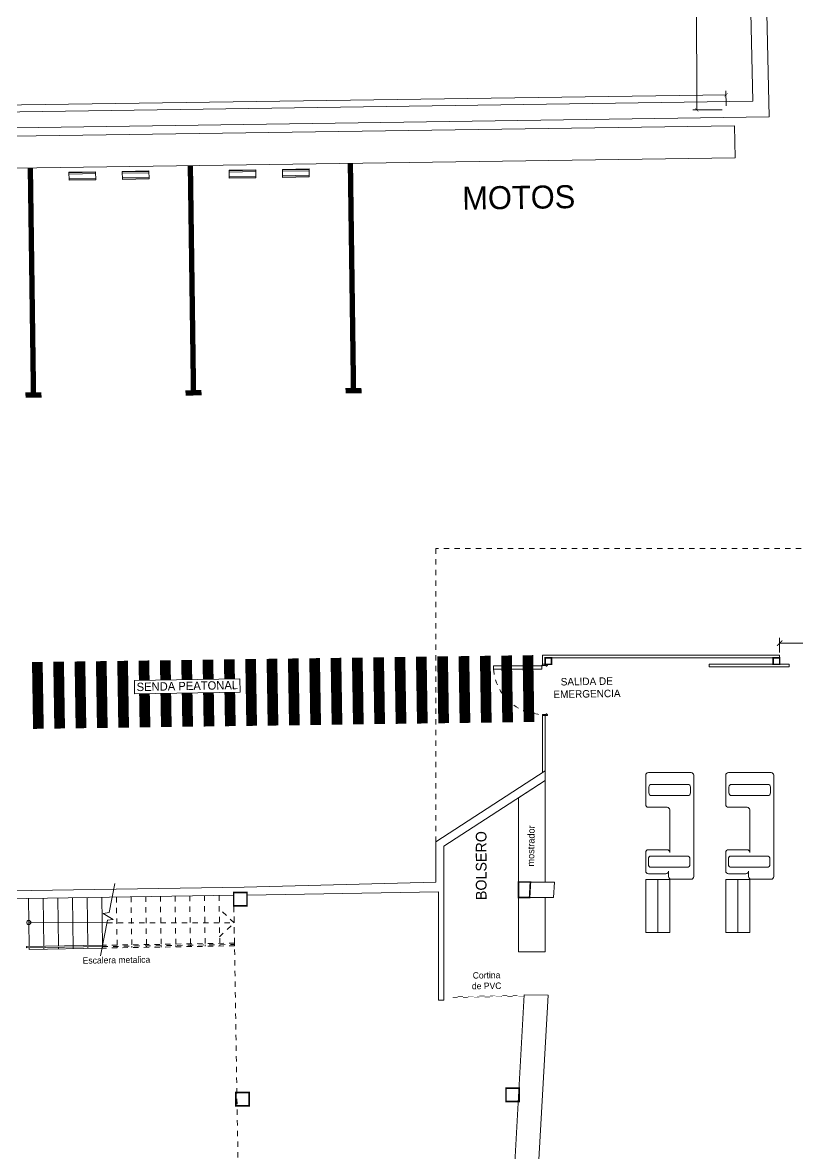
# Model space of a CAD drawing. Header units: inches. Extents: x 39 to 176, y 91 to 193.
# Drawn here: x 73.87 to 88.39, y 134.3 to 155.49 of the extents above; entities that cross this region are included whole.
import ezdxf

# ---------------------------------------------------------------- set-up
doc = ezdxf.new("R2010")
doc.units = ezdxf.units.IN
doc.header["$MEASUREMENT"] = 0
doc.linetypes.add('DASHED2', pattern=[0.375, 0.25, -0.125])
for name, color, linetype, lineweight in [('00.EE. Hach Gris Oscuro 0.09', 252, 'Continuous', 9), ('00.EE. Muebles 0.05', 6, 'Continuous', 5), ('00.EE. Proyecciones 0.09', 24, 'DASHED2', 9), ('000.mARQ. Hach Gris Oscur. 0.05', 252, 'Continuous', 5)]:
    doc.layers.add(name, color=color, linetype=linetype, lineweight=lineweight)
doc.styles.add('1_100', font='', dxfattribs={"height": 0.15})
doc.styles.add('1_500', font='', dxfattribs={"height": 1})
doc.styles.add('1_75', font='', dxfattribs={"height": 0.15})
doc.styles.get('1_100').set_extended_font_data('Arial Unicode MS')
doc.styles.get('1_500').set_extended_font_data('Arial Unicode MS')
doc.styles.get('1_75').set_extended_font_data('Arial Unicode MS')
doc.dimstyles.new('1_100', dxfattribs={"dimtxt": 0.2, "dimasz": 0.1, "dimexe": 0.1, "dimexo": 0.1, "dimgap": 0.1, "dimtad": 0, "dimzin": 0, "dimdsep": 46, "dimtxsty": '1_100', "dimblk": 'ARCHTICK', "dimcen": 0.1, "dimadec": 0, "dimazin": 0, "dimtfac": 1, "dimtix": 1, "dimtmove": 2, "dimatfit": 3, "dimldrblk": 'OBLIQUE', "dimfxl": 1, "dimtolj": 1, "dimtzin": 0, "dimarcsym": 0})
doc.dimstyles.new('1_75', dxfattribs={"dimtxt": 0.15, "dimasz": 0.06, "dimexe": 0.075, "dimexo": 0.075, "dimgap": 0.075, "dimtad": 0, "dimzin": 0, "dimdsep": 46, "dimtxsty": '1_75', "dimblk": 'ARCHTICK', "dimcen": 0.075, "dimaunit": 1, "dimadec": 5, "dimazin": 0, "dimtfac": 1, "dimtix": 1, "dimtmove": 2, "dimatfit": 3, "dimfxl": 1, "dimtolj": 1, "dimtzin": 0, "dimarcsym": 0})

# ---------------------------------------------------------------- blocks, each defined once
blk = doc.blocks.new('Check Out')
for p, q in [((636.2605426371119, -140.2825866367425), (634.3605426371121, -140.2825866367425)), ((634.310542637112, -140.3325866367427), (634.3105426371119, -141.1325866367426)), ((636.3105426371119, -140.7025866367424), (636.310542637112, -140.3325866367425)), ((635.0105426371116, -140.7325866367426), (635.8055426371119, -140.7325866367428)), ((634.960542637112, -141.1325866367426), (634.960542637112, -140.7825866367427)), ((635.7555426371121, -141.1325866367429), (635.7555426371118, -140.7825866367427)), ((636.1555426371116, -140.7525866367425), (636.2605426371118, -140.7525866367423)), ((636.2055426371119, -140.8025866367427), (636.2055426371119, -141.1325866367426)), ((634.360542637112, -141.1825866367426), (634.9105426371118, -141.1825866367428)), ((636.1555426371116, -141.1825866367428), (635.8055426371118, -141.1825866367428))]:
    blk.add_line(p, q)
for points in [[(634.5805426371119, -141.1225866367424), (634.690542637112, -141.1225866367427, 0.4142135623730951), (634.7405426371117, -141.0725866367427), (634.7405426371117, -140.3925866367424, 0.4142135623730951), (634.6905426371121, -140.3425866367429), (634.580542637112, -140.3425866367427, 0.4142135623730951), (634.5305426371121, -140.3925866367424), (634.5305426371123, -141.0725866367427, 0.4142135623730951)], [(635.9255426371121, -141.1325866367429), (636.0355426371118, -141.1325866367429, 0.4142135623730951), (636.0855426371121, -141.0825866367427), (636.0855426371121, -140.4025866367424, 0.4142135623730951), (636.0355426371118, -140.3525866367427), (635.9255426371121, -140.3525866367427, 0.4142135623730951), (635.875542637112, -140.4025866367424), (635.8755426371121, -141.0825866367427, 0.4142135623730951)]]:
    blk.add_lwpolyline(points, format="xyb", close=True)
for points in [[(637.3105426371125, -140.7325866367432), (636.3155426371108, -140.7325866367441), (636.315542637111, -140.9575866367441), (637.3105426371126, -140.9575866367431)], [(637.3105426371127, -141.1825866367433), (636.315542637111, -141.1825866367426), (636.3155426371109, -140.9575866367427), (637.3105426371126, -140.9575866367431)]]:
    blk.add_lwpolyline(points, close=True)
for centre, radius, start, end in [((634.360542637112, -140.3325866367425), 0.05, 90, 180), ((636.2605426371119, -140.3325866367425), 0.0499999999999545, 0, 90.00000000006513), ((635.0105426371122, -140.7825866367427), 0.0500000000000682, 90.00000000006513, 180), ((635.8055426371116, -140.782586636743), 0.05, 90, 180), ((636.2605426371119, -140.7025866367424), 0.0500000000000114, 269.9999999999349, 0), ((636.1555426371115, -140.8025866367427), 0.0500000000000114, 0, 90.00000000006513), ((634.3605426371114, -141.1325866367426), 0.0499999999999545, 180, 270.0000000000651), ((634.9105426371118, -141.1325866367429), 0.0500000000000114, 270, 0), ((635.8055426371118, -141.1325866367429), 0.0500000000000114, 180, 270.0000000000651), ((636.1555426371115, -141.1325866367429), 0.0499999999999545, 269.9999999999349, 0)]:
    blk.add_arc(centre, radius, start, end)
blk = doc.blocks.new('TOPES')
for p, q in [((-0.1933713887387967, 0.75), (-0.1933713887387967, 0.25)), ((-0.1680758637494364, 0.75), (-0.1680758637494364, 0.25)), ((-0.0840551547269115, 0.75), (-0.0840551547269115, 0.25)), ((-0.05875962973755122, 0.75), (-0.05875962973755122, 0.25)), ((-0.1933713887387967, -0.75), (-0.1933713887387967, -0.25)), ((-0.1680758637494364, -0.75), (-0.1680758637494364, -0.25)), ((-0.0840551547269115, -0.75), (-0.0840551547269115, -0.25)), ((-0.05875962973755122, -0.75), (-0.05875962973755122, -0.25))]:
    blk.add_line(p, q)
for points in [[(-0.2010655092381057, 0.75), (-0.05106550923801478, 0.7499999999990905), (-0.05106550923801478, 0.2499999999990905), (-0.2010655092381057, 0.25)], [(-0.2010655092381057, -0.75), (-0.05106550923801478, -0.7500000000009095), (-0.05106550923801478, -0.2500000000009095), (-0.2010655092381057, -0.25)]]:
    blk.add_lwpolyline(points, close=True)
blk = doc.blocks.new('_ArchTick')
at = {"color": 0, "linetype": 'ByBlock', "const_width": 0.15}
blk.add_lwpolyline([(-0.5, -0.5), (0.5, 0.5)], dxfattribs=at)
blk = doc.blocks.new('*D80')
at = {"layer": '000.mARQ. Hach Gris Oscur. 0.05', "color": 0, "lineweight": -2, "transparency": 16777216}
for p, q in [((1429.153470386782, 179.8212498232701), (1428.601867183814, 179.8190269960487)), ((1428.676866574861, 179.8193292254178), (1428.746371937556, 162.5713036857244)), ((1428.818899593941, 144.5732842355619), (1428.749394231246, 161.8213097752553)), ((1429.295503405863, 144.5752048334143), (1428.743900202894, 144.5729820061929))]:
    blk.add_line(p, q, dxfattribs=at)
at = {"layer": 'Defpoints', "color": 0, "transparency": 16777216}
for p in [(1429.228469777829, 179.8215520526392), (1428.818899593941, 144.5732842355619), (1429.370502796909, 144.5755070627834)]:
    blk.add_point(p, dxfattribs=at)
at = {"layer": '000.mARQ. Hach Gris Oscur. 0.05', "color": 0, "lineweight": -2, "transparency": 16777216, "xscale": 0.06, "yscale": 0.06, "zscale": 0.06}
for p, rotation in [((1428.676866574861, 179.8193292254178), 90.23088685545594), ((1428.818899593941, 144.5732842355619), 270.2308868554559)]:
    blk.add_blockref('_ArchTick', p, dxfattribs=dict(at, rotation=rotation))
at = {"layer": '000.mARQ. Hach Gris Oscur. 0.05', "color": 0, "transparency": 16777216, "insert": (1428.747883084401, 162.19630673049), "char_height": 0.15, "attachment_point": 5, "rotation": 270.23088685545594, "style": '1_75'}
blk.add_mtext('\\A1;35.25', dxfattribs=at)
blk = doc.blocks.new('*D74')
at = {"layer": '000.mARQ. Hach Gris Oscur. 0.05', "color": 0, "lineweight": -2, "transparency": 16777216}
for p, q in [((1429.366446257591, 144.8570822492446), (1408.055232732866, 144.5500602539627)), ((1429.369422414489, 144.6504992808718), (1429.365365875172, 144.932074467333)), ((1386.058376071331, 144.2331604765607), (1407.369589596057, 144.5401824718425)), ((1386.061352228229, 144.026577508188), (1386.057295688912, 144.3081526946492))]:
    blk.add_line(p, q, dxfattribs=at)
at = {"layer": 'Defpoints', "color": 0, "transparency": 16777216}
for p in [(1429.366446257591, 144.8570822492446), (1429.370502796909, 144.5755070627833), (1386.062432610649, 143.9515852900995)]:
    blk.add_point(p, dxfattribs=at)
at = {"layer": '000.mARQ. Hach Gris Oscur. 0.05', "color": 0, "lineweight": -2, "transparency": 16777216, "xscale": 0.06, "yscale": 0.06, "zscale": 0.06}
for p, rotation in [((1429.366446257591, 144.8570822492446), 0.8253799189008436), ((1386.058376071331, 144.2331604765607), 180.8253799189008)]:
    blk.add_blockref('_ArchTick', p, dxfattribs=dict(at, rotation=rotation))
at = {"layer": '000.mARQ. Hach Gris Oscur. 0.05', "color": 0, "transparency": 16777216, "insert": (1407.712411164461, 144.5451213629026), "char_height": 0.15, "attachment_point": 5, "rotation": 0.8253799189008438, "style": '1_75'}
blk.add_mtext('\\A1;43.31', dxfattribs=at)
blk = doc.blocks.new('*D85')
at = {"layer": '00.EE. Hach Gris Oscuro 0.09', "color": 0, "lineweight": -2, "transparency": 16777216}
for p, q in [((1430.372110330683, 134.4015944663682), (1430.372110330683, 134.6775800151584)), ((1433.372110330683, 134.4015944663682), (1433.372110330683, 134.6775800151584)), ((1430.372110330683, 134.5775800151584), (1431.543538902111, 134.5775800151584)), ((1433.372110330683, 134.5775800151584), (1432.200681759254, 134.5775800151584))]:
    blk.add_line(p, q, dxfattribs=at)
at = {"layer": 'Defpoints', "color": 0, "transparency": 16777216}
for p in [(1433.372110330683, 134.5775800151584), (1430.372110330683, 134.3015944663682), (1433.372110330683, 134.3015944663682)]:
    blk.add_point(p, dxfattribs=at)
at = {"layer": '00.EE. Hach Gris Oscuro 0.09', "color": 0, "lineweight": -2, "transparency": 16777216, "xscale": 0.1, "yscale": 0.1, "zscale": 0.1, "rotation": 180}
blk.add_blockref('_ArchTick', (1430.372110330683, 134.5775800151584), dxfattribs=at)
at = {"layer": '00.EE. Hach Gris Oscuro 0.09', "color": 0, "lineweight": -2, "transparency": 16777216, "xscale": 0.1, "yscale": 0.1, "zscale": 0.1}
blk.add_blockref('_ArchTick', (1433.372110330683, 134.5775800151584), dxfattribs=at)
at = {"layer": '00.EE. Hach Gris Oscuro 0.09', "color": 0, "transparency": 16777216, "insert": (1431.872110330683, 134.5775800151584), "char_height": 0.15, "attachment_point": 5, "style": '1_100'}
blk.add_mtext('\\A1;3.00', dxfattribs=at)
blk = doc.blocks.new('_Oblique')
blk = doc.blocks.new('ca_puerta_plan17')
for p, q in [((2.91038304567337e-11, -3.499999999985448), (2.91038304567337e-11, 3.5)), ((2.91038304567337e-11, 3.5), (1.5, 3.5)), ((1.5, 3.5), (1.5, 2.5)), ((1.5, 2.5), (2.5, 2.5)), ((2.5, 1.500000000014552), (1.5, 1.500000000014552)), ((1.5, 1.500000000014552), (1.5, -3.499999999985448)), ((2.5, 2.5), (2.5, 1.500000000014552)), ((68.5000000000291, 2.5), (67.5000000000291, 2.5)), ((67.5000000000291, 2.5), (67.5000000000291, 1.500000000014552)), ((67.5000000000291, 1.500000000014552), (68.5000000000291, 1.500000000014552)), ((70, 3.5), (68.5000000000291, 3.5)), ((68.5000000000291, 3.5), (68.5000000000291, 2.5)), ((68.5000000000291, 1.500000000014552), (68.5000000000291, -3.499999999985448)), ((70, -3.499999999985448), (70, 3.5)), ((1.5, -3.499999999985448), (2.91038304567337e-11, -3.499999999985448)), ((2.050000000017462, -4), (1.450000000011642, -4)), ((1.750000000029104, -4.30000000000291), (1.750000000029104, -3.69999999999709)), ((6.75, -4.249999999985448), (2.25, -4.249999999985448)), ((2.25, -4.249999999985448), (2.25, -70.24999999998545)), ((6.75, -70.24999999998545), (6.75, -4.249999999985448)), ((68.5000000000291, -3.499999999985448), (70, -3.499999999985448)), ((2.25, -70.24999999998545), (6.75, -70.24999999998545))]:
    blk.add_line(p, q)
blk.add_circle((1.750000000029104, -4), 0.5)
at = {"layer": '00.EE. Proyecciones 0.09'}
blk.add_arc((1.500623190338956, -3.456569018715527), 66.9993908863367, 274.4937081278621, 359.9628591834223, dxfattribs=at)
blk = doc.blocks.new('hhgfhfgh')
at = {"layer": '00.EE. Hach Gris Oscuro 0.09'}
for points in [[(1425.926384257994, 134.35101531135), (1430.372110330683, 134.35101531135), (1430.372110330683, 134.3015944663685), (1425.976384257995, 134.3015944663685), (1425.976384257995, 134.1815944663685), (1425.926384257995, 134.1815944663685)], [(1430.548539191323, 134.1815944663682), (1429.048539191323, 134.1815944663682), (1429.048539191323, 134.1315944663682), (1430.548539191323, 134.1315944663682)]]:
    blk.add_lwpolyline(points, close=True, dxfattribs=at)
at = {"layer": '000.mARQ. Hach Gris Oscur. 0.05'}
for p, q in [((1416.287877700344, 129.7928147949656), (1416.302340285529, 128.8934971945808)), ((1416.562843358618, 129.7971613395825), (1416.577305668131, 128.8978608812293)), ((1416.837809016894, 129.8015078841993), (1416.852271050732, 128.9022245678778)), ((1417.112774675168, 129.8058544288161), (1417.128098904966, 128.8529577376262)), ((1417.387740333443, 129.810200973433), (1417.402201815934, 128.9109519411747)), ((1417.662705991718, 129.8145475180498), (1417.677167198536, 128.9153156278231)), ((1416.302742461883, 128.8684889219467), (1416.303221006503, 128.8387318906624)), ((1416.57770784775, 128.8728524055484), (1416.578180305991, 128.8434738396503)), ((1416.852673233616, 128.8772158891502), (1416.853139605479, 128.8482157886382)), ((1417.40260400535, 128.8859428563537), (1417.403058204453, 128.8576996866141)), ((1417.677569380663, 128.8903069961578), (1417.678017503941, 128.8624416356021))]:
    blk.add_line(p, q, dxfattribs=at)
at = {"layer": '000.mARQ. Hach Gris Oscur. 0.05', "linetype": 'DASHED2', "ltscale": 0.01}
for p, q in [((1417.952131652602, 128.91973705295), (1417.937671649993, 129.8188940626666)), ((1418.227096098956, 128.9241589576546), (1418.212637308268, 129.8232406072835)), ((1418.50206054531, 128.9285808623592), (1418.487602966542, 129.8275871519003)), ((1418.777024991664, 128.9330027670637), (1418.762553303539, 129.8328864096779)), ((1419.051989438018, 128.9374246717683), (1419.037517749893, 129.8373083143941)), ((1419.326953884372, 128.9418465764729), (1419.312482196247, 129.8417302190894)), ((1419.601918330727, 128.9462684811775), (1419.587465599642, 129.8449733303677)), ((1419.87688277708, 128.950690385882), (1419.862431257916, 129.8493198749845)), ((1417.952976803428, 128.86718358459), (1417.952533827017, 128.8947289008619)), ((1418.227936102916, 128.871925533578), (1418.227498273372, 128.8991508055659)), ((1418.502895402403, 128.8766674825659), (1418.502462719725, 128.9035727102699)), ((1418.777854701891, 128.8814094315538), (1418.777427166079, 128.907994614974)), ((1419.052814001378, 128.8861513805418), (1419.052391612433, 128.912416519678)), ((1419.327773300865, 128.8908933295297), (1419.327356058787, 128.916838424382)), ((1419.602732600353, 128.8956352785177), (1419.602320505142, 128.9212603290861)), ((1419.877691899841, 128.9003772275056), (1419.877284951496, 128.9256822337901))]:
    blk.add_line(p, q, dxfattribs=at)
at = {"layer": '000.mARQ. Hach Gris Oscur. 0.05'}
for points in [[(1429.38168892179, 179.6737616598346), (1429.378618107595, 179.8235360115135), (1429.078321448062, 179.8195680937649), (1429.870162158573, 144.7380537084238), (1386.058931290466, 144.1017688354755), (1386.065923750154, 143.8018384286511), (1430.176910994147, 144.4424402581678)], [(1386.319404009799, 143.6554733834728), (1386.333421689547, 143.055613041624), (1429.540802057502, 143.6778663089681), (1429.527262183401, 144.2777335319589)], [(1418.278965817019, 133.8798934339396), (1420.253660240217, 133.9116804768798), (1420.255262032974, 133.661825496148), (1418.280567609776, 133.6300384532079)], [(1425.976384257995, 133.2196997173803), (1425.926384257994, 133.2196997173804), (1425.926384257994, 132.1515944663687), (1425.976384257995, 132.1840944663687)], [(1425.683673556461, 129.8099845763659), (1426.132325117043, 129.8099845763659), (1426.148539880304, 130.1006971166612), (1425.699888319721, 130.1006971166612)], [(1426.032233476979, 127.9810760698392), (1425.582443762297, 127.9892644730492), (1425.343298589879, 123.7132260377081), (1425.788968820616, 123.6883683646388)]]:
    blk.add_lwpolyline(points, close=True, dxfattribs=at)
for points, const_width in [([(1416.533870066952, 139.230616715533), (1416.233898923285, 139.2264558302418), (1416.383884495119, 139.2285362728888), (1416.324773017699, 143.4900662708732)], 0.1), ([(1419.533581503634, 139.2722255684598), (1419.233610359966, 139.2680646831685), (1419.3835959318, 139.2701451258156), (1419.32448445438, 143.5316751237997)], 0.1), ([(1422.533301982573, 139.3131825370097), (1422.233330838906, 139.3090216517181), (1422.383316410739, 139.3111020943653), (1422.324186848805, 143.5739358611016)], 0.1), ([(1420.474175612695, 133.0280299570183), (1420.454028898814, 134.2795966290743)], 0.2), ([(1420.474175612695, 133.0280299570183), (1420.454028898814, 134.2795966290743)], 0.2), ([(1420.874138128279, 133.0335778178172), (1420.853991414398, 134.285144489871)], 0.2), ([(1420.874138128279, 133.0335778178172), (1420.853991414398, 134.285144489871)], 0.2), ([(1421.274100643863, 133.039125678616), (1421.253953929982, 134.2906923506677)], 0.2), ([(1421.274100643863, 133.039125678616), (1421.253953929982, 134.2906923506677)], 0.2), ([(1421.674063159448, 133.0446735394149), (1421.653916445567, 134.2962402114644)], 0.2), ([(1421.674063159448, 133.0446735394149), (1421.653916445567, 134.2962402114644)], 0.2), ([(1422.074025675032, 133.0502214002138), (1422.053878961151, 134.3017880722611)], 0.2), ([(1422.074025675032, 133.0502214002138), (1422.053878961151, 134.3017880722611)], 0.2), ([(1422.473988190616, 133.0557692610126), (1422.453841476735, 134.3073359330579)], 0.2), ([(1422.473988190616, 133.0557692610126), (1422.453841476735, 134.3073359330579)], 0.2), ([(1422.8739507062, 133.0613171218115), (1422.85380399232, 134.3128837938546)], 0.2), ([(1422.8739507062, 133.0613171218115), (1422.85380399232, 134.3128837938546)], 0.2), ([(1423.273913221785, 133.0668649826104), (1423.253766507904, 134.3184316546512)], 0.2), ([(1423.273913221785, 133.0668649826104), (1423.253766507904, 134.3184316546512)], 0.2), ([(1423.673875737369, 133.0724128434092), (1423.653729023488, 134.323979515448)], 0.2), ([(1423.673875737369, 133.0724128434092), (1423.653729023488, 134.323979515448)], 0.2), ([(1424.07311893162, 133.0779507265365), (1424.052972217739, 134.3295173985731)], 0.2), ([(1424.473081447205, 133.0834985873353), (1424.452934733324, 134.3350652593699)], 0.2), ([(1424.873043962788, 133.0890464481342), (1424.852897248908, 134.3406131201666)], 0.2), ([(1425.273006478372, 133.094594308933), (1425.252859764493, 134.3461609809633)], 0.2), ([(1425.672968993957, 133.100142169732), (1425.652822280077, 134.35170884176)], 0.2), ([(1416.475865404048, 132.972569588599), (1416.455718690167, 134.2241362606763)], 0.2), ([(1416.475865404048, 132.972569588599), (1416.455718690167, 134.2241362606763)], 0.2), ([(1416.874512972436, 132.9780992098285), (1416.854366258555, 134.2296658819038)], 0.2), ([(1417.27447548802, 132.9836470706274), (1417.254328774139, 134.2352137427005)], 0.2), ([(1417.674438003605, 132.9891949314263), (1417.654291289723, 134.2407616034972)], 0.2), ([(1418.074400519189, 132.9947427922252), (1418.054253805308, 134.2463094642939)], 0.2), ([(1418.460156946316, 133.8828101030402), (1418.454216320893, 134.2518573250907)], 0.2), ([(1418.860105132442, 133.8892481473356), (1418.854178836476, 134.2574051858874)], 0.2), ([(1419.260053318568, 133.8956861916309), (1419.254141352061, 134.2629530466841)], 0.2), ([(1419.660001504694, 133.9021242359262), (1419.654103867646, 134.2685009074808)], 0.2), ([(1420.05994969082, 133.9085622802215), (1420.054066383229, 134.2740487682775)], 0.2), ([(1419.27428806594, 133.0113863746217), (1419.264074656184, 133.6458701587867)], 0.2), ([(1419.674250581527, 133.0169342354206), (1419.664022842309, 133.6523082030819)], 0.2), ([(1420.07421309711, 133.0224820962194), (1420.063971028436, 133.6587462473772)], 0.2), ([(1418.474363034775, 133.000290653024), (1418.464178283931, 133.6329940701961)], 0.2), ([(1418.874325550358, 133.0058385138229), (1418.864126470057, 133.6394321144913)], 0.2), ([(1424.233216539811, 127.9371950415515), (1424.333206921033, 127.9385820033157)], 0.01), ([(1424.332910604906, 127.9569471052508), (1424.432900986129, 127.958334067015)], 0.01), ([(1424.333288561527, 127.9569523478689), (1424.433278942749, 127.9583393096331)], 0.01), ([(1424.436516807372, 127.9400150097757), (1424.536507188595, 127.9414019715399)], 0.01), ([(1424.436894763992, 127.9400202523938), (1424.536885145215, 127.9414072141584)], 0.01), ([(1424.536488955829, 127.9597709307562), (1424.636479337052, 127.9611578925204)], 0.01), ([(1424.640095158295, 127.9428388352811), (1424.740085539518, 127.9442257970453)], 0.01), ([(1424.73978922339, 127.9625908989805), (1424.839779604613, 127.9639778607446)], 0.01), ([(1424.843395425856, 127.9456588035054), (1424.943385807078, 127.94704576527)], 0.01), ([(1424.943089490951, 127.9654108672047), (1425.043079872174, 127.9667978289693)], 0.01), ([(1425.046695693416, 127.94847877173), (1425.14668607464, 127.9498657334942)], 0.01), ([(1425.066168230873, 127.9487488743597), (1425.166158612096, 127.9501358361239)], 0.01), ([(1425.16614037933, 127.9685047953402), (1425.266130760553, 127.9698917571044)], 0.01), ([(1425.269746581796, 127.9515726998651), (1425.369736963019, 127.9529596616293)], 0.01), ([(1425.369440646891, 127.9713247635644), (1425.469431028114, 127.9727117253286)], 0.01), ([(1425.473046849357, 127.9543926680893), (1425.573037230579, 127.955779629854)], 0.01)]:
    blk.add_lwpolyline(points, dxfattribs=dict(at, const_width=const_width))
at = {"layer": '000.mARQ. Hach Gris Oscur. 0.05', "linetype": 'DASHED2', "ltscale": 0.01}
for points in [[(1439.776626079857, 136.3515944663685), (1423.926384257994, 136.3515944663685), (1423.926384257994, 130.1002872884311)], [(1420.329034675819, 117.9371792965097), (1420.136598731886, 129.9032993990804)], [(1420.137013313239, 129.8549901080412), (1420.151485001364, 128.9551064654279)], [(1417.762705164785, 129.3373918355097), (1420.145298608099, 129.3372243942679), (1419.861316251273, 129.6077016387437)], [(1419.869883893599, 129.0749454655806), (1420.145339883052, 129.3372243913672)], [(1420.151847223435, 128.9325826441955), (1420.151847223435, 128.9051053111226), (1417.668961763486, 128.8622854602722)], [(1417.674480902283, 128.8902573280744), (1420.151847223435, 128.9300976708327), (1420.151485001364, 128.9551064654281), (1417.67943225656, 128.9153515741789)]]:
    blk.add_lwpolyline(points, dxfattribs=at)
at = {"layer": '000.mARQ. Hach Gris Oscur. 0.05', "const_width": 0.03}
for points in [[(1426.096384257994, 134.3015944663685), (1425.976384257995, 134.3015944663685), (1425.976384257995, 134.1815944663685), (1426.096384257994, 134.1815944663685)], [(1425.976384257995, 134.3015944663685), (1426.096384257994, 134.3015944663685), (1426.096384257994, 134.1815944663685), (1425.976384257995, 134.1815944663685)], [(1430.372110330683, 134.3015944663682), (1430.252110330683, 134.3015944663682), (1430.252110330683, 134.1815944663682), (1430.372110330683, 134.1815944663682)], [(1425.476384257995, 129.8115925417132), (1425.476384257995, 130.1006971166612), (1425.699888319721, 130.1006971166612), (1425.683673556461, 129.8099845763659)], [(1420.136598731886, 129.9032993990804), (1420.386598731886, 129.9032993990804), (1420.386598731886, 129.6532993990804), (1420.136598731886, 129.6532993990804)], [(1420.179136843004, 126.1566294015708), (1420.429136843004, 126.1566294015708), (1420.429136843004, 125.9066294015708), (1420.179136843004, 125.9066294015708)], [(1425.242445153523, 126.2380561719703), (1425.492445153523, 126.2380561719703), (1425.492445153523, 125.9880561719703), (1425.242445153523, 125.9880561719703)]]:
    blk.add_lwpolyline(points, close=True, dxfattribs=at)
at = {"layer": '000.mARQ. Hach Gris Oscur. 0.05'}
for points in [[(1420.387988434316, 129.9061106844958), (1420.388773881981, 129.8564226786422), (1423.976380606928, 129.9143515029669), (1423.976372718351, 127.8893232945244), (1424.076372718352, 127.8893232945244), (1424.076383940887, 130.7701913536206), (1425.976384257995, 132.0051915597406), (1425.976384257995, 132.1840944663687), (1423.926384257994, 130.8515944663687), (1423.926384257994, 130.1002872884311), (1423.926384257994, 130.1002872884311), (1420.335001226749, 130.0068088075118)], [(1425.976384257995, 130.1006971166612), (1425.976384257995, 132.0051915597406), (1425.476384257995, 131.6801915597406), (1425.476384257995, 128.7899136088801), (1425.976384257995, 128.7899136088801), (1425.976384257995, 129.8099845763659)], [(1420.335001226749, 130.0068088075116), (1413.533713585069, 129.8983977290291), (1413.536070218343, 129.749315348262), (1420.137396916191, 129.8536664196013), (1420.136598731886, 129.9032993990804), (1420.336586621513, 129.9065155508477)], [(1417.907881040916, 130.0731661228161), (1417.800748843189, 129.5302032109975), (1417.692408093335, 129.5133569677738), (1417.880052864939, 129.3998867265296), (1417.771712115085, 129.3830404833079), (1417.640005593452, 128.7155310136149)], [(1416.295130622037, 129.3418110464161), (1417.832717606388, 129.3371810116391)], [(1417.67943225656, 128.9153515741789), (1416.253100159668, 128.8939480884403), (1416.253502334083, 128.8689399363564), (1417.674480902283, 128.8902573280744)], [(1417.668961763486, 128.8622854602722), (1416.303221006503, 128.8387318906624)]]:
    blk.add_lwpolyline(points, dxfattribs=at)
blk.add_circle((1416.295130622037, 129.3418110464161), 0.03909428639167345, dxfattribs=at)
at = {"layer": '000.mARQ. Hach Gris Oscur. 0.05', "xscale": -1, "rotation": 270.958540706943}
for p in [(1417.798193793185, 143.4672949902182), (1420.798343660578, 143.504395401455)]:
    blk.add_blockref('TOPES', p, dxfattribs=at)
at = {"layer": '000.mARQ. Hach Gris Oscur. 0.05', "xscale": 0.0137413535569783, "yscale": 0.0137413535569783, "zscale": 0.0137413535569783, "rotation": 270}
blk.add_blockref('ca_puerta_plan17', (1425.974478995444, 134.1815944663688), dxfattribs=at)
at = {"layer": '000.mARQ. Hach Gris Oscur. 0.05', "attachment_point": 5, "style": '1_500'}
for s, insert, char_height, width, rotation in [('{\\fCentury Gothic|b0|i0|c0|p34;MOTOS}', (1425.48073362778, 142.9305606425157), 0.4320000000000001, 7.484420635216892, 0.8270595656385794), ('{\\fCentury Gothic|b0|i0|c0|p34;SENDA PEATONAL}', (1419.268256814415, 133.7750338869204), 0.157007674053807, 2.680022619789916, 1.1402119061926754), ('{\\fCentury Gothic|b0|i0|c0|p34;SALIDA DE EMERGENCIA}', (1426.758277016487, 133.744258526233), 0.14, 1.551605889151192, 0.9536995166502984), ('{\\fCentury Gothic|b0|i0|c0|p34;BOLSERO}', (1424.777881663714, 130.4082395438469), 0.2, 3.200265640500175, 90.03236353120326), ('{\\fCentury Gothic|b0|i0|c0|p34;mostrador}', (1425.71132801105, 130.7769908930397), 0.128, 1.418611098652518, 89.07534839009773), ('{\\fCentury Gothic|b0|i0|c0|p34;Escalera metalica}', (1417.939011802785, 128.6380562553592), 0.12, 3.289209764345358, 0.7946960346246869), ('{\\fCentury Gothic|b0|i0|c0|p34;Cortina \\Pde PVC}', (1424.878097159189, 128.2530239761012), 0.12, 3.289209764345358, 0.7946960346246869)]:
    blk.add_mtext(s, dxfattribs=dict(at, insert=insert, char_height=char_height, width=width, rotation=rotation))
at = {"layer": '00.EE. Hach Gris Oscuro 0.09'}
dim = blk.add_linear_dim(base=(1433.372110330683, 134.5775800151584), p1=(1430.372110330683, 134.3015944663682), p2=(1433.372110330683, 134.3015944663682), dimstyle='1_100', override={"dimfxl": 0.3, "dimfxlon": 1}, dxfattribs=at)
dim.commit()
dim.dimension.update_dxf_attribs({"geometry": '*D85', "text_midpoint": (1431.872110330683, 134.5775800151584)})
at = {"layer": '000.mARQ. Hach Gris Oscur. 0.05'}
for p1, distance, picture, middle in [((1429.228469777829, 179.8215520526392), -0.5516076816772602, '*D80', (1428.747883084401, 162.19630673049)), ((1386.062432610649, 143.9515852900995), 0.28160440540226084, '*D74', (1407.712411164461, 144.5451213629026))]:
    dim = blk.add_aligned_dim(p1=p1, p2=(1429.370502796909, 144.5755070627833), distance=distance, dimstyle='1_75', dxfattribs=at)
    dim.commit()
    dim.dimension.update_dxf_attribs({"geometry": picture, "text_midpoint": middle})

msp = doc.modelspace()

# ---------------------------------------------------------------- block references
at = {"layer": '00.EE. Muebles 0.05', "rotation": 269.9999999999397}
for p in [(226.7299807488412, 775.7441783312712), (228.2299807488412, 775.7441783312707)]:
    msp.add_blockref('Check Out', p, dxfattribs=at)
at = {"layer": '000.mARQ. Hach Gris Oscur. 0.05'}
msp.add_blockref('hhgfhfgh', (-1342.313101237539, 9.282041227938578), dxfattribs=at)

doc.saveas('drawing.dxf')
